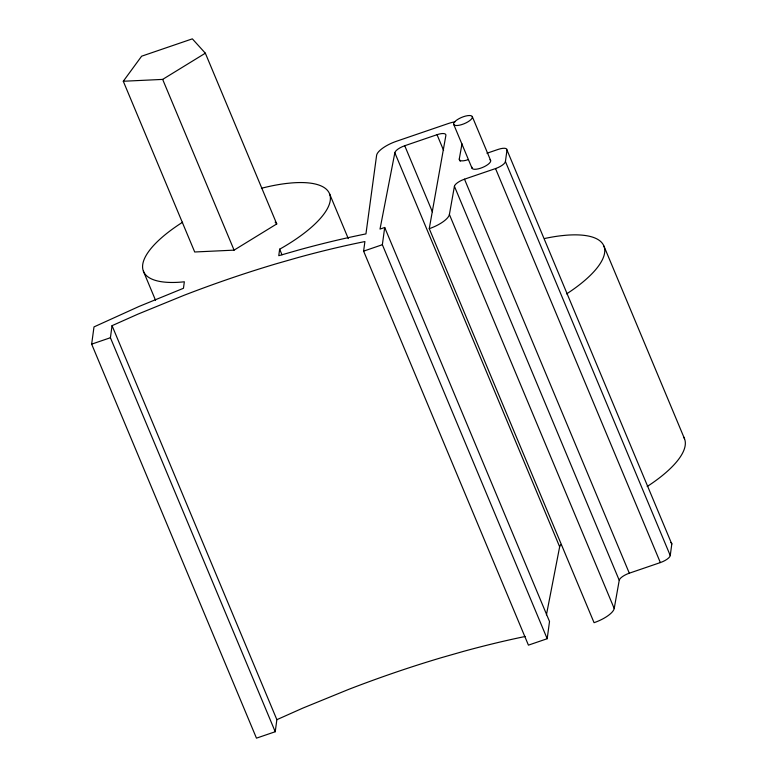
<?xml version="1.0" encoding="UTF-8"?>
<svg xmlns="http://www.w3.org/2000/svg" width="777" height="777" viewBox="0 0 777 777"><rect width="100%" height="100%" fill="white"/><g stroke="black" fill="none" stroke-linecap="round" stroke-linejoin="round"><path stroke-width="1.17" d="M486.956 153.234L498.135 149.417A10.082 3.399 -22.7 0 1 506.992 150.039L505.429 161.529A10.082 3.399 -22.7 0 1 495.532 168.57L464.491 179.186A10.276 3.458 -22.7 0 0 454.419 186.286L619.24 580.293L614.209 608.498A20.542 6.925 -22.7 0 1 594.065 622.688L429.254 228.681L445.881 135.392A10.082 3.399 -22.7 0 0 437.033 134.693L404.739 145.736A10.082 3.399 -22.7 0 0 394.842 152.778L380.011 229.089L384.702 227.476L549.514 621.483L547.183 638.723L528.428 645.143L363.607 251.136L364.908 241.56A436.499 147.144 -22.7 0 0 298.892 257.304L276.204 263.782A436.499 147.144 -22.7 0 0 183.964 295.328L138.015 314.102L112.053 325.67L276.865 719.677L275.233 731.74L256.468 738.15L91.657 344.143L93.998 326.903L139.054 306.449L183.459 288.286L184.343 281.789L181.837 282.041A100.806 33.984 -22.7 0 1 182.624 222.212M275.233 731.74L110.412 337.733L112.053 325.67M261.431 188.277A100.806 33.984 -22.7 0 1 286.208 183.489L291.113 182.983A100.806 33.984 -22.7 0 1 282.333 247.678L279.652 249.184L278.768 255.691L299.932 249.64A436.499 147.144 -22.7 0 1 365.948 233.896L376.602 155.361A20.163 6.799 -22.7 0 1 396.406 141.288L447.979 123.65A19.794 6.672 -22.7 0 1 455.021 121.795M547.183 638.723L382.362 244.716L384.702 227.476M619.24 580.293A10.276 3.458 -22.7 0 1 629.312 573.193L660.353 562.577A10.082 3.399 -22.7 0 0 670.25 555.536L671.804 544.046L506.992 150.039M614.209 608.498L449.397 214.491L454.419 186.286M460.217 161.286L459.275 159.052L461.994 143.794M546.425 614.869L559.654 546.785A10.082 3.399 -22.7 0 1 561.179 544.434M123.29 81.255L141.628 56.197L192.346 38.85L205.342 53.195L276.758 223.931L234.081 250.136L194.706 251.991L123.29 81.255L162.655 79.4L205.342 53.195M276.865 719.677L302.826 708.109L348.786 689.335A436.499 147.144 -22.7 0 1 441.025 657.789L463.714 651.311A436.499 147.144 -22.7 0 1 525.223 636.48M91.657 344.143L110.412 337.733M363.607 251.136L382.362 244.716M275.136 222.135L276.758 223.931M603.943 246.124L684.518 438.752M505.429 161.529L670.25 555.536M495.532 168.57L660.353 562.577M472.309 116.647A10.082 3.399 -22.7 0 1 459.45 125.194A10.082 3.399 -22.7 0 1 457.245 119.726A10.082 3.399 -22.7 0 1 472.309 116.647L490.617 160.421M453.7 124.398L472.008 168.172M464.491 179.186L629.312 573.193M437.033 134.693L443.589 150.359M404.739 145.736L432.362 211.781M394.842 152.778L559.654 546.785M329.565 193.832L348.29 238.607M279.652 249.184L281.993 254.788M162.655 79.4L234.081 250.136M143.386 271.192L155.555 300.301M670.813 542.56A10.082 3.399 -22.7 0 1 671.804 544.046M467.958 159.732A9.897 3.341 -22.7 0 1 459.275 159.052M449.397 214.491A20.542 6.925 -22.7 0 1 429.254 228.681M489.976 159.741A10.082 3.399 -22.7 0 1 482.585 167.453A10.082 3.399 -22.7 0 1 471.998 167.23M566.618 293.891A100.806 33.984 -22.7 0 0 565.491 235.285L560.586 235.79A100.806 33.984 -22.7 0 0 544.774 238.471M683.546 436.849A100.806 33.984 -22.7 0 1 647.192 486.509"/></g></svg>
